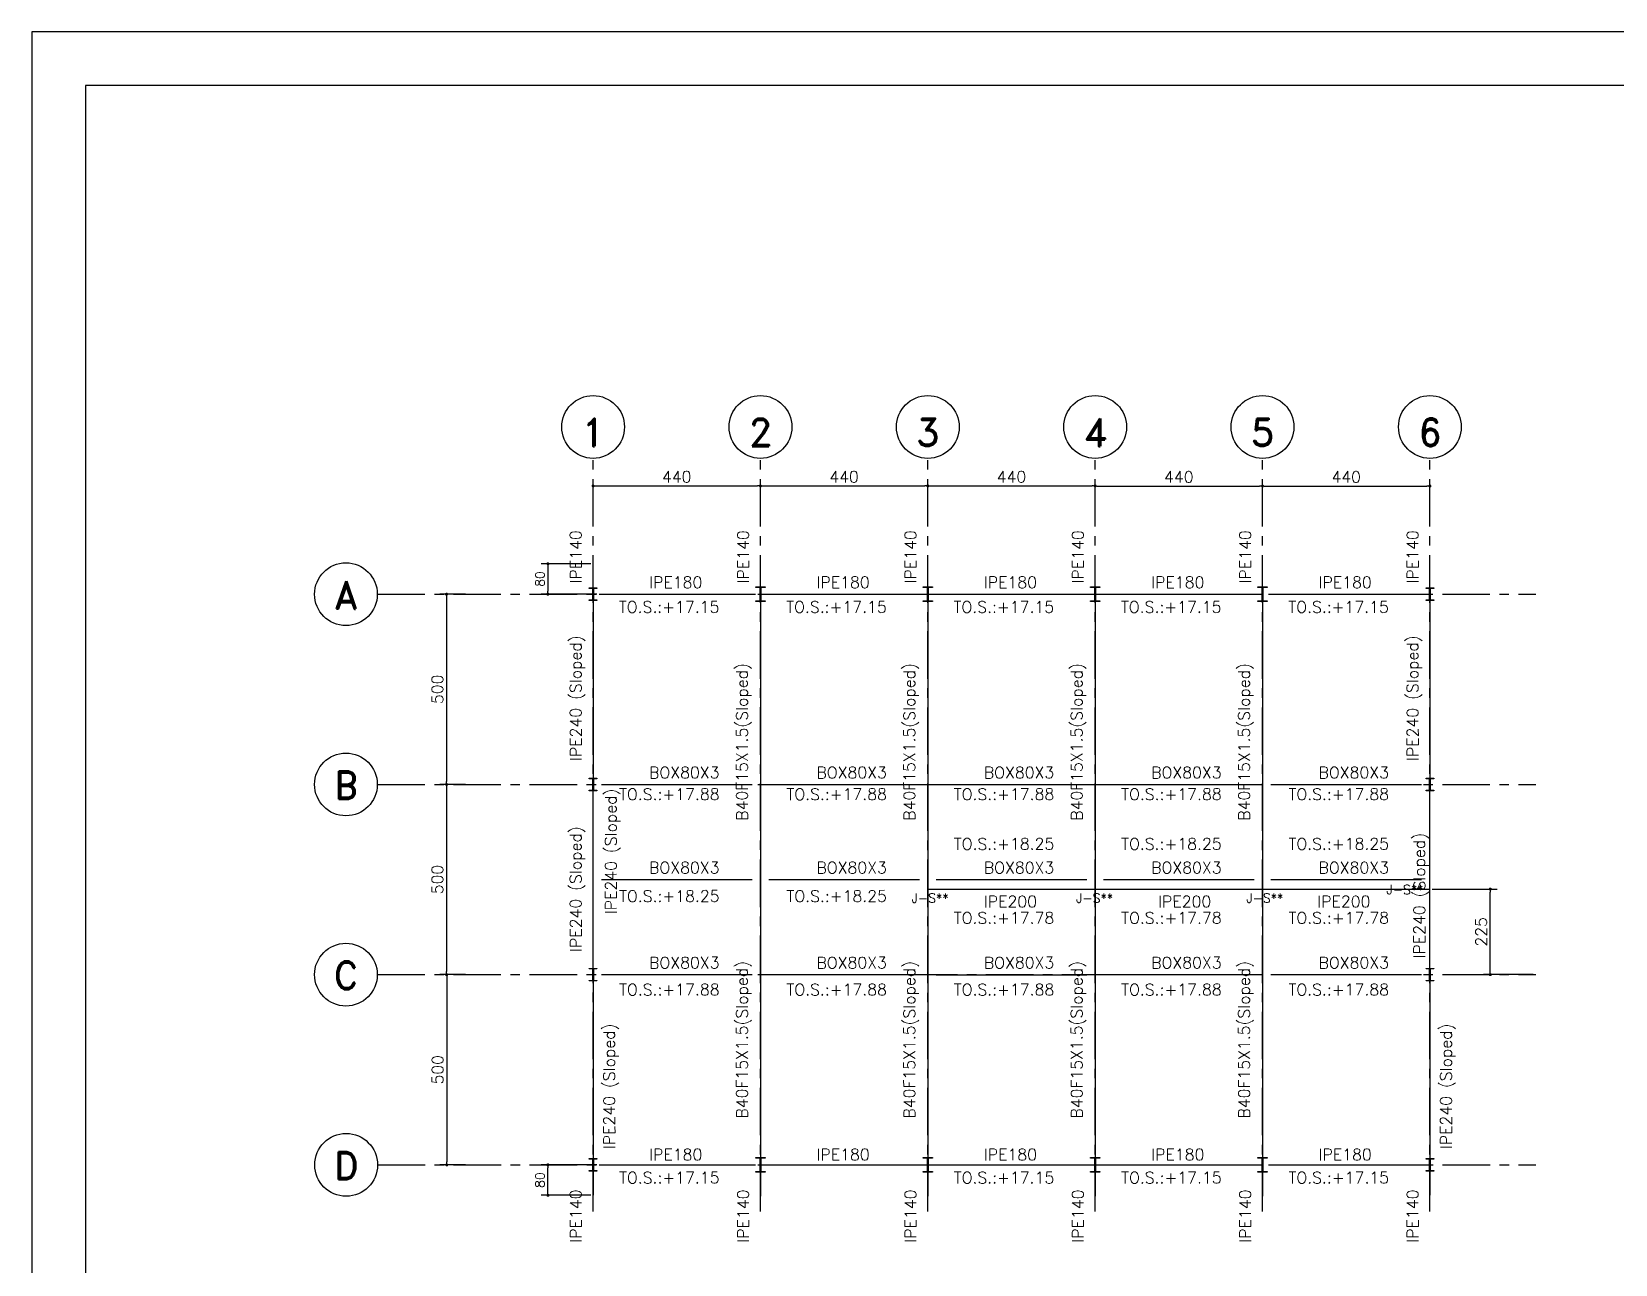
# Model space of a CAD drawing. Header units: inches. Extents: x 460503 to 460688, y 47570 to 48852.
# Drawn here: x 460506.05 to 460547.68, y 48248.61 to 48281.01 of the extents above; entities that cross this region are included whole.
import ezdxf
from ezdxf.enums import TextEntityAlignment as Align

# ---------------------------------------------------------------- set-up
doc = ezdxf.new("R2010")
doc.units = ezdxf.units.IN
doc.header["$MEASUREMENT"] = 0
for name, pattern in [('CENTER', [2, 1.25, -0.25, 0.25, -0.25]), ('DASHDOTX2', [2, 1, -0.5, 0, -0.5]), ('HIDDEN', [0.375, 0.25, -0.125])]:
    doc.linetypes.add(name, pattern=pattern)
for name, color, linetype in [('1', 1, 'Continuous'), ('3', 3, 'HIDDEN'), ('3G', 3, 'Continuous'), ('Ax', 1, 'DASHDOTX2'), ('AXE', 1, 'CENTER'), ('DIM', 8, 'Continuous'), ('lateral brace', 5, 'Continuous'), ('Layer4', 118, 'Continuous'), ('wall', 4, 'Continuous')]:
    doc.layers.add(name, color=color, linetype=linetype)
doc.layers.add('TEXT', color=250, linetype='Continuous', lineweight=30)
doc.styles.add('ROMAND', font='ROMAND.shx')
doc.styles.add('ROMANT', font='romant')
doc.dimstyles.new('1-100', dxfattribs={"dimtxt": 0.3, "dimasz": 0.08, "dimexe": 0.18, "dimexo": 0.0625, "dimgap": 0.09, "dimtad": 1, "dimdec": 0, "dimlfac": 100, "dimdsep": 46, "dimtxsty": 'ROMANT', "dimblk": 'DOT', "dimcen": 0.09, "dimclrd": 1, "dimclre": 1, "dimclrt": 3, "dimadec": 0, "dimazin": 0, "dimtfac": 1, "dimtdec": 0, "dimtix": 1, "dimtofl": 0, "dimtmove": 2, "dimatfit": 3, "dimldrblk": 'DOT', "dimfxl": 1, "dimtolj": 1, "dimarcsym": 0})
doc.dimstyles.new('Copy of 1-100', dxfattribs={"dimtxt": 0.24, "dimasz": 0.08, "dimexe": 0.18, "dimexo": 0.0625, "dimgap": 0.09, "dimtad": 1, "dimdec": 0, "dimlfac": 100, "dimdsep": 46, "dimtxsty": 'ROMANT', "dimblk": 'DOT', "dimcen": 0.09, "dimclrd": 1, "dimclre": 1, "dimclrt": 3, "dimadec": 0, "dimazin": 0, "dimtfac": 1, "dimtdec": 0, "dimtix": 1, "dimtofl": 0, "dimtmove": 2, "dimatfit": 3, "dimldrblk": 'DOT', "dimfxl": 1, "dimtolj": 1, "dimarcsym": 0})

# ---------------------------------------------------------------- blocks, each defined once
blk = doc.blocks.new('DOT')
at = {"layer": 'DIM', "color": 0, "linetype": 'ByBlock'}
blk.add_line((-0.5, 0), (-1, 0), dxfattribs=at)
at = {"layer": 'DIM', "color": 0, "linetype": 'ByBlock', "const_width": 0.5}
blk.add_lwpolyline([(-0.25, 0, 1), (0.25, 0, 1)], format="xyb", close=True, dxfattribs=at)
blk = doc.blocks.new('*D276')
at = {"layer": 'Defpoints', "color": 0, "transparency": 16777216}
for p in [(460517.51, 48266.223), (460516.952, 48261.223), (460517.51, 48261.223)]:
    blk.add_point(p, dxfattribs=at)
at = {"layer": 'wall', "color": 1, "lineweight": -2, "transparency": 16777216}
for p, q in [((460517.448, 48266.223), (460516.772, 48266.223)), ((460516.952, 48266.143), (460516.952, 48261.303)), ((460517.448, 48261.223), (460516.772, 48261.223))]:
    blk.add_line(p, q, dxfattribs=at)
at = {"layer": 'wall', "color": 1, "lineweight": -2, "transparency": 16777216, "xscale": 0.08, "yscale": 0.08, "zscale": 0.08}
for p, rotation in [((460516.952, 48266.223), 90), ((460516.952, 48261.223), 270)]:
    blk.add_blockref('DOT', p, dxfattribs=dict(at, rotation=rotation))
at = {"layer": 'wall', "color": 3, "transparency": 16777216, "insert": (460516.712, 48263.723), "char_height": 0.3, "attachment_point": 5, "rotation": 90, "style": 'ROMANT'}
blk.add_mtext('\\A1;500', dxfattribs=at)
blk = doc.blocks.new('_Dot')
at = {"layer": 'DIM', "color": 0, "lineweight": -2}
blk.add_line((-0.5, 0), (-1, 0), dxfattribs=at)
at = {"layer": 'DIM', "color": 0, "const_width": 0.5}
blk.add_lwpolyline([(-0.25, 0, 1), (0.25, 0, 1)], format="xyb", close=True, dxfattribs=at)
blk = doc.blocks.new('*D277')
at = {"layer": 'Defpoints', "color": 0, "transparency": 16777216}
for p in [(460517.51, 48261.223), (460516.952, 48256.223), (460517.51, 48256.223)]:
    blk.add_point(p, dxfattribs=at)
at = {"layer": 'wall', "color": 1, "lineweight": -2, "transparency": 16777216}
for p, q in [((460517.448, 48261.223), (460516.772, 48261.223)), ((460516.952, 48261.143), (460516.952, 48256.303)), ((460517.448, 48256.223), (460516.772, 48256.223))]:
    blk.add_line(p, q, dxfattribs=at)
at = {"layer": 'wall', "color": 1, "lineweight": -2, "transparency": 16777216, "xscale": 0.08, "yscale": 0.08, "zscale": 0.08}
for p, rotation in [((460516.952, 48261.223), 90), ((460516.952, 48256.223), 270)]:
    blk.add_blockref('DOT', p, dxfattribs=dict(at, rotation=rotation))
at = {"layer": 'wall', "color": 3, "transparency": 16777216, "insert": (460516.712, 48258.723), "char_height": 0.3, "attachment_point": 5, "rotation": 90, "style": 'ROMANT'}
blk.add_mtext('\\A1;500', dxfattribs=at)
blk = doc.blocks.new('*D278')
at = {"layer": 'Defpoints', "color": 0, "transparency": 16777216}
for p in [(460517.51, 48256.223), (460516.957, 48251.223), (460517.51, 48251.223)]:
    blk.add_point(p, dxfattribs=at)
at = {"layer": 'wall', "color": 1, "lineweight": -2, "transparency": 16777216}
for p, q in [((460517.448, 48256.223), (460516.777, 48256.223)), ((460516.957, 48256.143), (460516.957, 48251.303)), ((460517.448, 48251.223), (460516.777, 48251.223))]:
    blk.add_line(p, q, dxfattribs=at)
at = {"layer": 'wall', "color": 1, "lineweight": -2, "transparency": 16777216, "xscale": 0.08, "yscale": 0.08, "zscale": 0.08}
for p, rotation in [((460516.957, 48256.223), 90), ((460516.957, 48251.223), 270)]:
    blk.add_blockref('DOT', p, dxfattribs=dict(at, rotation=rotation))
at = {"layer": 'wall', "color": 3, "transparency": 16777216, "insert": (460516.717, 48253.723), "char_height": 0.3, "attachment_point": 5, "rotation": 90, "style": 'ROMANT'}
blk.add_mtext('\\A1;500', dxfattribs=at)
blk = doc.blocks.new('*D279')
at = {"layer": 'Defpoints', "color": 0, "transparency": 16777216}
for p in [(460525.205, 48269.069), (460520.805, 48268.492), (460525.205, 48268.492)]:
    blk.add_point(p, dxfattribs=at)
at = {"layer": 'wall', "color": 1, "lineweight": -2, "transparency": 16777216}
for p, q in [((460520.805, 48268.554), (460520.805, 48269.249)), ((460520.885, 48269.069), (460525.125, 48269.069)), ((460525.205, 48268.554), (460525.205, 48269.249))]:
    blk.add_line(p, q, dxfattribs=at)
at = {"layer": 'wall', "color": 1, "lineweight": -2, "transparency": 16777216, "xscale": 0.08, "yscale": 0.08, "zscale": 0.08, "rotation": 180}
blk.add_blockref('DOT', (460520.805, 48269.069), dxfattribs=at)
at = {"layer": 'wall', "color": 1, "lineweight": -2, "transparency": 16777216, "xscale": 0.08, "yscale": 0.08, "zscale": 0.08}
blk.add_blockref('DOT', (460525.205, 48269.069), dxfattribs=at)
at = {"layer": 'wall', "color": 3, "transparency": 16777216, "insert": (460523.005, 48269.309), "char_height": 0.3, "attachment_point": 5, "style": 'ROMANT'}
blk.add_mtext('\\A1;440', dxfattribs=at)
blk = doc.blocks.new('*D280')
at = {"layer": 'Defpoints', "color": 0, "transparency": 16777216}
for p in [(460529.605, 48269.069), (460525.205, 48268.492), (460529.605, 48268.492)]:
    blk.add_point(p, dxfattribs=at)
at = {"layer": 'wall', "color": 1, "lineweight": -2, "transparency": 16777216}
for p, q in [((460525.205, 48268.554), (460525.205, 48269.249)), ((460525.285, 48269.069), (460529.525, 48269.069)), ((460529.605, 48268.554), (460529.605, 48269.249))]:
    blk.add_line(p, q, dxfattribs=at)
at = {"layer": 'wall', "color": 1, "lineweight": -2, "transparency": 16777216, "xscale": 0.08, "yscale": 0.08, "zscale": 0.08, "rotation": 180}
blk.add_blockref('DOT', (460525.205, 48269.069), dxfattribs=at)
at = {"layer": 'wall', "color": 1, "lineweight": -2, "transparency": 16777216, "xscale": 0.08, "yscale": 0.08, "zscale": 0.08}
blk.add_blockref('DOT', (460529.605, 48269.069), dxfattribs=at)
at = {"layer": 'wall', "color": 3, "transparency": 16777216, "insert": (460527.405, 48269.309), "char_height": 0.3, "attachment_point": 5, "style": 'ROMANT'}
blk.add_mtext('\\A1;440', dxfattribs=at)
blk = doc.blocks.new('*D281')
at = {"layer": 'Defpoints', "color": 0, "transparency": 16777216}
for p in [(460534.005, 48269.069), (460529.605, 48268.492), (460534.005, 48268.492)]:
    blk.add_point(p, dxfattribs=at)
at = {"layer": 'wall', "color": 1, "lineweight": -2, "transparency": 16777216}
for p, q in [((460529.605, 48268.554), (460529.605, 48269.249)), ((460529.685, 48269.069), (460533.925, 48269.069)), ((460534.005, 48268.554), (460534.005, 48269.249))]:
    blk.add_line(p, q, dxfattribs=at)
at = {"layer": 'wall', "color": 1, "lineweight": -2, "transparency": 16777216, "xscale": 0.08, "yscale": 0.08, "zscale": 0.08, "rotation": 180}
blk.add_blockref('DOT', (460529.605, 48269.069), dxfattribs=at)
at = {"layer": 'wall', "color": 1, "lineweight": -2, "transparency": 16777216, "xscale": 0.08, "yscale": 0.08, "zscale": 0.08}
blk.add_blockref('DOT', (460534.005, 48269.069), dxfattribs=at)
at = {"layer": 'wall', "color": 3, "transparency": 16777216, "insert": (460531.805, 48269.309), "char_height": 0.3, "attachment_point": 5, "style": 'ROMANT'}
blk.add_mtext('\\A1;440', dxfattribs=at)
blk = doc.blocks.new('*D282')
at = {"layer": 'Defpoints', "color": 0, "transparency": 16777216}
for p in [(460538.405, 48269.067), (460534.005, 48268.492), (460538.405, 48268.492)]:
    blk.add_point(p, dxfattribs=at)
at = {"layer": 'wall', "color": 1, "lineweight": -2, "transparency": 16777216}
for p, q in [((460534.005, 48268.554), (460534.005, 48269.247)), ((460534.085, 48269.067), (460538.325, 48269.067)), ((460538.405, 48268.554), (460538.405, 48269.247))]:
    blk.add_line(p, q, dxfattribs=at)
at = {"layer": 'wall', "color": 1, "lineweight": -2, "transparency": 16777216, "xscale": 0.08, "yscale": 0.08, "zscale": 0.08, "rotation": 180}
blk.add_blockref('DOT', (460534.005, 48269.067), dxfattribs=at)
at = {"layer": 'wall', "color": 1, "lineweight": -2, "transparency": 16777216, "xscale": 0.08, "yscale": 0.08, "zscale": 0.08}
blk.add_blockref('DOT', (460538.405, 48269.067), dxfattribs=at)
at = {"layer": 'wall', "color": 3, "transparency": 16777216, "insert": (460536.205, 48269.307), "char_height": 0.3, "attachment_point": 5, "style": 'ROMANT'}
blk.add_mtext('\\A1;440', dxfattribs=at)
blk = doc.blocks.new('*D283')
at = {"layer": 'Defpoints', "color": 0, "transparency": 16777216}
for p in [(460542.805, 48269.067), (460538.405, 48268.492), (460542.805, 48268.492)]:
    blk.add_point(p, dxfattribs=at)
at = {"layer": 'wall', "color": 1, "lineweight": -2, "transparency": 16777216}
for p, q in [((460538.405, 48268.554), (460538.405, 48269.247)), ((460538.485, 48269.067), (460542.725, 48269.067)), ((460542.805, 48268.554), (460542.805, 48269.247))]:
    blk.add_line(p, q, dxfattribs=at)
at = {"layer": 'wall', "color": 1, "lineweight": -2, "transparency": 16777216, "xscale": 0.08, "yscale": 0.08, "zscale": 0.08, "rotation": 180}
blk.add_blockref('DOT', (460538.405, 48269.067), dxfattribs=at)
at = {"layer": 'wall', "color": 1, "lineweight": -2, "transparency": 16777216, "xscale": 0.08, "yscale": 0.08, "zscale": 0.08}
blk.add_blockref('DOT', (460542.805, 48269.067), dxfattribs=at)
at = {"layer": 'wall', "color": 3, "transparency": 16777216, "insert": (460540.605, 48269.307), "char_height": 0.3, "attachment_point": 5, "style": 'ROMANT'}
blk.add_mtext('\\A1;440', dxfattribs=at)
blk = doc.blocks.new('*D413')
at = {"color": 1, "lineweight": -2, "transparency": 16777216}
for p, q in [((460520.743, 48267.023), (460519.438, 48267.023)), ((460519.618, 48266.943), (460519.618, 48266.303)), ((460520.901, 48266.223), (460519.438, 48266.223))]:
    blk.add_line(p, q, dxfattribs=at)
at = {"layer": 'Defpoints', "color": 0, "transparency": 16777216}
for p in [(460520.805, 48267.023), (460519.618, 48266.223), (460520.963, 48266.223)]:
    blk.add_point(p, dxfattribs=at)
at = {"color": 1, "lineweight": -2, "transparency": 16777216, "xscale": 0.08, "yscale": 0.08, "zscale": 0.08}
for p, rotation in [((460519.618, 48267.023), 90), ((460519.618, 48266.223), 270)]:
    blk.add_blockref('DOT', p, dxfattribs=dict(at, rotation=rotation))
at = {"color": 3, "transparency": 16777216, "insert": (460519.408, 48266.623), "char_height": 0.24, "attachment_point": 5, "rotation": 90, "style": 'ROMANT'}
blk.add_mtext('\\A1;80', dxfattribs=at)
blk = doc.blocks.new('*D414')
at = {"color": 1, "lineweight": -2, "transparency": 16777216}
for p, q in [((460520.901, 48251.223), (460519.438, 48251.223)), ((460519.618, 48250.503), (460519.618, 48251.143)), ((460520.743, 48250.423), (460519.438, 48250.423))]:
    blk.add_line(p, q, dxfattribs=at)
at = {"layer": 'Defpoints', "color": 0, "transparency": 16777216}
for p in [(460519.618, 48251.223), (460520.963, 48251.223), (460520.805, 48250.423)]:
    blk.add_point(p, dxfattribs=at)
at = {"color": 1, "lineweight": -2, "transparency": 16777216, "xscale": 0.08, "yscale": 0.08, "zscale": 0.08}
for p, rotation in [((460519.618, 48251.223), 90), ((460519.618, 48250.423), 270)]:
    blk.add_blockref('DOT', p, dxfattribs=dict(at, rotation=rotation))
at = {"color": 3, "transparency": 16777216, "insert": (460519.408, 48250.823), "char_height": 0.24, "attachment_point": 5, "rotation": 90, "style": 'ROMANT'}
blk.add_mtext('\\A1;80', dxfattribs=at)
blk = doc.blocks.new('*D815')
at = {"layer": 'Defpoints', "color": 0, "transparency": 16777216}
for p in [(460542.805, 48258.472), (460544.393, 48258.472), (460545.586, 48256.223)]:
    blk.add_point(p, dxfattribs=at)
at = {"layer": 'wall', "color": 1, "lineweight": -2, "transparency": 16777216}
for p, q in [((460542.868, 48258.472), (460544.573, 48258.472)), ((460544.393, 48256.303), (460544.393, 48258.392)), ((460545.524, 48256.223), (460544.213, 48256.223))]:
    blk.add_line(p, q, dxfattribs=at)
at = {"layer": 'wall', "color": 1, "lineweight": -2, "transparency": 16777216, "xscale": 0.08, "yscale": 0.08, "zscale": 0.08}
for p, rotation in [((460544.393, 48258.472), 90), ((460544.393, 48256.223), 270)]:
    blk.add_blockref('DOT', p, dxfattribs=dict(at, rotation=rotation))
at = {"layer": 'wall', "color": 3, "transparency": 16777216, "insert": (460544.153, 48257.348), "char_height": 0.3, "attachment_point": 5, "rotation": 90, "style": 'ROMANT'}
blk.add_mtext('\\A1;225', dxfattribs=at)

msp = doc.modelspace()

# ---------------------------------------------------------------- hatches: boundary and pattern name
for points in [[(460520.79774837, 48266.37272371), (460520.78627214, 48266.37272371, 0.4144144444), (460520.79774837, 48266.36123961)], [(460520.81274837, 48266.37272371), (460520.8242246, 48266.37272371, -0.4144144444), (460520.81274837, 48266.36123961)], [(460525.19774837, 48266.39772371), (460525.18627215, 48266.39772371, 0.4144144444), (460525.19774837, 48266.38623961)], [(460525.21274837, 48266.39772371), (460525.2242246, 48266.39772371, -0.4144144444), (460525.21274837, 48266.38623961)], [(460529.59774836, 48266.39772371), (460529.58627213, 48266.39772371, 0.4144144444), (460529.59774836, 48266.38623961)], [(460529.61274836, 48266.39772371), (460529.62422459, 48266.39772371, -0.4144144444), (460529.61274836, 48266.38623961)], [(460533.99774837, 48266.39772371), (460533.98627215, 48266.39772371, 0.4144144444), (460533.99774837, 48266.38623961)], [(460534.01274837, 48266.39772371), (460534.0242246, 48266.39772371, -0.4144144444), (460534.01274837, 48266.38623961)], [(460538.39774837, 48266.39772371), (460538.38627214, 48266.39772371, 0.4144144444), (460538.39774837, 48266.38623961)], [(460538.41274837, 48266.39772371), (460538.4242246, 48266.39772371, -0.4144144444), (460538.41274837, 48266.38623961)], [(460542.79774837, 48266.37272371), (460542.78627215, 48266.37272371, 0.4144144444), (460542.79774837, 48266.36123961)], [(460542.81274837, 48266.37272371), (460542.8242246, 48266.37272371, -0.4144144444), (460542.81274837, 48266.36123961)], [(460520.79774837, 48266.07268421), (460520.78627214, 48266.07268421, -0.4144144444), (460520.79774837, 48266.08416831)], [(460520.81274837, 48266.07268421), (460520.8242246, 48266.07268421, 0.4144144444), (460520.81274837, 48266.08416831)], [(460525.19774837, 48266.04768421), (460525.18627215, 48266.04768421, -0.4144144444), (460525.19774837, 48266.05916831)], [(460525.21274837, 48266.04768421), (460525.2242246, 48266.04768421, 0.4144144444), (460525.21274837, 48266.05916831)], [(460529.59774836, 48266.04768421), (460529.58627213, 48266.04768421, -0.4144144444), (460529.59774836, 48266.05916831)], [(460529.61274836, 48266.04768421), (460529.62422459, 48266.04768421, 0.4144144444), (460529.61274836, 48266.05916831)], [(460533.99774837, 48266.04768421), (460533.98627215, 48266.04768421, -0.4144144444), (460533.99774837, 48266.05916831)], [(460534.01274837, 48266.04768421), (460534.0242246, 48266.04768421, 0.4144144444), (460534.01274837, 48266.05916831)], [(460538.39774837, 48266.04768421), (460538.38627214, 48266.04768421, -0.4144144444), (460538.39774837, 48266.05916831)], [(460538.41274837, 48266.04768421), (460538.4242246, 48266.04768421, 0.4144144444), (460538.41274837, 48266.05916831)], [(460542.79774837, 48266.07268421), (460542.78627215, 48266.07268421, -0.4144144444), (460542.79774837, 48266.08416831)], [(460542.81274837, 48266.07268421), (460542.8242246, 48266.07268421, 0.4144144444), (460542.81274837, 48266.08416831)], [(460520.79774837, 48261.37272371), (460520.78627214, 48261.37272371, 0.4144144444), (460520.79774837, 48261.36123961)], [(460520.81274837, 48261.37272371), (460520.8242246, 48261.37272371, -0.4144144444), (460520.81274837, 48261.36123961)], [(460542.79774837, 48261.37272371), (460542.78627215, 48261.37272371, 0.4144144444), (460542.79774837, 48261.36123961)], [(460542.81274837, 48261.37272371), (460542.8242246, 48261.37272371, -0.4144144444), (460542.81274837, 48261.36123961)], [(460520.79774837, 48261.07268421), (460520.78627214, 48261.07268421, -0.4144144444), (460520.79774837, 48261.08416831)], [(460520.81274837, 48261.07268421), (460520.8242246, 48261.07268421, 0.4144144444), (460520.81274837, 48261.08416831)], [(460542.79774837, 48261.07268421), (460542.78627215, 48261.07268421, -0.4144144444), (460542.79774837, 48261.08416831)], [(460542.81274837, 48261.07268421), (460542.8242246, 48261.07268421, 0.4144144444), (460542.81274837, 48261.08416831)], [(460520.79774837, 48256.37272371), (460520.78627214, 48256.37272371, 0.4144144444), (460520.79774837, 48256.36123961)], [(460520.81274837, 48256.37272371), (460520.8242246, 48256.37272371, -0.4144144444), (460520.81274837, 48256.36123961)], [(460542.79774837, 48256.37272371), (460542.78627215, 48256.37272371, 0.4144144444), (460542.79774837, 48256.36123961)], [(460542.81274837, 48256.37272371), (460542.8242246, 48256.37272371, -0.4144144444), (460542.81274837, 48256.36123961)], [(460520.79774837, 48256.07268421), (460520.78627214, 48256.07268421, -0.4144144444), (460520.79774837, 48256.08416831)], [(460520.81274837, 48256.07268421), (460520.8242246, 48256.07268421, 0.4144144444), (460520.81274837, 48256.08416831)], [(460542.79774837, 48256.07268421), (460542.78627215, 48256.07268421, -0.4144144444), (460542.79774837, 48256.08416831)], [(460542.81274837, 48256.07268421), (460542.8242246, 48256.07268421, 0.4144144444), (460542.81274837, 48256.08416831)], [(460520.79774837, 48251.37272371), (460520.78627214, 48251.37272371, 0.4144144444), (460520.79774837, 48251.36123961)], [(460520.81274837, 48251.37272371), (460520.8242246, 48251.37272371, -0.4144144444), (460520.81274837, 48251.36123961)], [(460525.19774837, 48251.39772371), (460525.18627215, 48251.39772371, 0.4144144444), (460525.19774837, 48251.38623961)], [(460525.21274837, 48251.39772371), (460525.2242246, 48251.39772371, -0.4144144444), (460525.21274837, 48251.38623961)], [(460529.59774836, 48251.39772371), (460529.58627213, 48251.39772371, 0.4144144444), (460529.59774836, 48251.38623961)], [(460529.61274836, 48251.39772371), (460529.62422459, 48251.39772371, -0.4144144444), (460529.61274836, 48251.38623961)], [(460533.99774837, 48251.39772371), (460533.98627215, 48251.39772371, 0.4144144444), (460533.99774837, 48251.38623961)], [(460534.01274837, 48251.39772371), (460534.0242246, 48251.39772371, -0.4144144444), (460534.01274837, 48251.38623961)], [(460538.39774837, 48251.39772371), (460538.38627214, 48251.39772371, 0.4144144444), (460538.39774837, 48251.38623961)], [(460538.41274837, 48251.39772371), (460538.4242246, 48251.39772371, -0.4144144444), (460538.41274837, 48251.38623961)], [(460542.79774837, 48251.37272371), (460542.78627215, 48251.37272371, 0.4144144444), (460542.79774837, 48251.36123961)], [(460542.81274837, 48251.37272371), (460542.8242246, 48251.37272371, -0.4144144444), (460542.81274837, 48251.36123961)], [(460520.79774837, 48251.07268421), (460520.78627214, 48251.07268421, -0.4144144444), (460520.79774837, 48251.08416831)], [(460520.81274837, 48251.07268421), (460520.8242246, 48251.07268421, 0.4144144444), (460520.81274837, 48251.08416831)], [(460525.19774837, 48251.04768421), (460525.18627215, 48251.04768421, -0.4144144444), (460525.19774837, 48251.05916831)], [(460525.21274837, 48251.04768421), (460525.2242246, 48251.04768421, 0.4144144444), (460525.21274837, 48251.05916831)], [(460529.59774836, 48251.04768421), (460529.58627213, 48251.04768421, -0.4144144444), (460529.59774836, 48251.05916831)], [(460529.61274836, 48251.04768421), (460529.62422459, 48251.04768421, 0.4144144444), (460529.61274836, 48251.05916831)], [(460533.99774837, 48251.04768421), (460533.98627215, 48251.04768421, -0.4144144444), (460533.99774837, 48251.05916831)], [(460534.01274837, 48251.04768421), (460534.0242246, 48251.04768421, 0.4144144444), (460534.01274837, 48251.05916831)], [(460538.39774837, 48251.04768421), (460538.38627214, 48251.04768421, -0.4144144444), (460538.39774837, 48251.05916831)], [(460538.41274837, 48251.04768421), (460538.4242246, 48251.04768421, 0.4144144444), (460538.41274837, 48251.05916831)], [(460542.79774837, 48251.07268421), (460542.78627215, 48251.07268421, -0.4144144444), (460542.79774837, 48251.08416831)], [(460542.81274837, 48251.07268421), (460542.8242246, 48251.07268421, 0.4144144444), (460542.81274837, 48251.08416831)]]:
    msp.add_hatch(color=1).paths.add_polyline_path(points)

# ---------------------------------------------------------------- linework, layer by layer
at = {"color": 3}
for p, q in [((460520.80524837, 48266.38772371), (460520.80524837, 48267.02272371)), ((460525.20524837, 48266.41272371), (460525.20524837, 48267.04772371)), ((460529.60524836, 48266.41272371), (460529.60524836, 48267.04772371)), ((460534.00524837, 48266.41272371), (460534.00524837, 48267.04772371)), ((460538.40524837, 48266.41272371), (460538.40524837, 48267.04772371)), ((460542.80524837, 48266.38772371), (460542.80524837, 48267.02272371)), ((460520.96322411, 48266.22272371), (460525.07710422, 48266.22272371)), ((460525.31362565, 48266.22272371), (460529.42750575, 48266.22272371)), ((460529.7632241, 48266.22272371), (460533.87710421, 48266.22272371)), ((460534.16322411, 48266.22272371), (460538.27710422, 48266.22272371)), ((460538.56322411, 48266.22272371), (460542.67710422, 48266.22272371)), ((460521.02524837, 48261.22272371), (460524.98524837, 48261.22272371)), ((460525.42524837, 48261.22272371), (460529.38524838, 48261.22272371)), ((460529.82524836, 48261.22242167), (460533.78524836, 48261.22242167)), ((460534.22524837, 48261.22272371), (460538.18524838, 48261.22272371)), ((460538.62524837, 48261.22272371), (460542.58524837, 48261.22272371)), ((460521.02524837, 48258.72272371), (460524.98524837, 48258.72272371)), ((460525.42524837, 48258.72272371), (460529.38524838, 48258.72272371)), ((460529.60524836, 48258.47242167), (460542.80524837, 48258.47242167)), ((460529.82524836, 48258.72242167), (460533.78524836, 48258.72242167)), ((460534.22524837, 48258.72272371), (460538.18524838, 48258.72272371)), ((460538.62524837, 48258.72272371), (460542.58524837, 48258.72272371)), ((460521.02524837, 48256.22272371), (460524.98524837, 48256.22272371)), ((460525.42524837, 48256.22272371), (460529.38524838, 48256.22272371)), ((460529.82524836, 48256.22242167), (460533.78524836, 48256.22242167)), ((460534.22524837, 48256.22272371), (460538.18524838, 48256.22272371)), ((460538.62524837, 48256.22272371), (460542.58524837, 48256.22272371)), ((460520.80524837, 48251.05772372), (460520.80524837, 48250.42272371)), ((460520.96322411, 48251.22272371), (460525.07710422, 48251.22272371)), ((460525.20524837, 48251.03272372), (460525.20524837, 48250.39772371)), ((460525.31362565, 48251.22272371), (460529.42750575, 48251.22272371)), ((460529.60524836, 48251.03272371), (460529.60524836, 48250.39772371)), ((460529.7632241, 48251.22272371), (460533.87710421, 48251.22272371)), ((460534.00524837, 48251.03272371), (460534.00524837, 48250.39772371)), ((460534.16322411, 48251.22272371), (460538.27710422, 48251.22272371)), ((460538.40524837, 48251.03272371), (460538.40524837, 48250.39772371)), ((460538.56322411, 48251.22272371), (460542.67710422, 48251.22272371)), ((460542.80524837, 48251.05772371), (460542.80524837, 48250.42272371))]:
    msp.add_line(p, q, dxfattribs=at)
at = {"color": 6}
for p, q in [((460520.80524837, 48266.05772371), (460520.80524837, 48261.38772371)), ((460525.20524837, 48266.05772371), (460525.20524837, 48258.72272371)), ((460529.60524836, 48266.05742166), (460529.60524836, 48258.72242167)), ((460534.00524837, 48266.05772371), (460534.00524837, 48258.72272371)), ((460538.40524837, 48266.05772371), (460538.40524837, 48258.72272371)), ((460542.80524837, 48266.05772371), (460542.80524837, 48261.38772371)), ((460520.80524837, 48258.72272371), (460520.80524837, 48261.05772371)), ((460542.80524837, 48258.72272371), (460542.80524837, 48261.05772371)), ((460520.80524837, 48256.38772371), (460520.80524837, 48258.72272371)), ((460525.20524837, 48258.72272371), (460525.20524837, 48251.38772371)), ((460529.60524836, 48258.72242167), (460529.60524836, 48251.38742167)), ((460534.00524837, 48258.72272371), (460534.00524837, 48251.38772371)), ((460538.40524837, 48258.72272371), (460538.40524837, 48251.38772371)), ((460542.80524837, 48256.38772371), (460542.80524837, 48258.72272371)), ((460520.80524837, 48256.05772371), (460520.80524837, 48251.38772371)), ((460542.80524837, 48256.05772371), (460542.80524837, 48251.38772371))]:
    msp.add_line(p, q, dxfattribs=at)
at = {"layer": '1'}
msp.add_lwpolyline([(460507.46120186, 48222.96057645), (460588.72955203, 48222.96057645), (460588.72955203, 48279.59357309), (460507.46120186, 48279.59357309)], close=True, dxfattribs=at)
at = {"layer": '3G'}
for points in [[(460520.70524837, 48266.05772371), (460520.70524837, 48266.07272371), (460520.79774837, 48266.07272371), (460520.79774837, 48266.37272371), (460520.70524837, 48266.37272371), (460520.70524837, 48266.38772371), (460520.90524837, 48266.38772371), (460520.90524837, 48266.37272371), (460520.81274837, 48266.37272371), (460520.81274837, 48266.07272371), (460520.90524837, 48266.07272371), (460520.90524837, 48266.05772371)], [(460525.08024837, 48266.03272371), (460525.08024837, 48266.04772371), (460525.19774837, 48266.04772371), (460525.19774837, 48266.39772371), (460525.08024837, 48266.39772371), (460525.08024837, 48266.41272371), (460525.33024837, 48266.41272371), (460525.33024837, 48266.39772371), (460525.21274837, 48266.39772371), (460525.21274837, 48266.04772371), (460525.33024837, 48266.04772371), (460525.33024837, 48266.03272371)], [(460529.48024836, 48266.03272371), (460529.48024836, 48266.04772371), (460529.59774836, 48266.04772371), (460529.59774836, 48266.39772371), (460529.48024836, 48266.39772371), (460529.48024836, 48266.41272371), (460529.73024836, 48266.41272371), (460529.73024836, 48266.39772371), (460529.61274836, 48266.39772371), (460529.61274836, 48266.04772371), (460529.73024836, 48266.04772371), (460529.73024836, 48266.03272371)], [(460533.88024837, 48266.03272371), (460533.88024837, 48266.04772371), (460533.99774837, 48266.04772371), (460533.99774837, 48266.39772371), (460533.88024837, 48266.39772371), (460533.88024837, 48266.41272371), (460534.13024837, 48266.41272371), (460534.13024837, 48266.39772371), (460534.01274837, 48266.39772371), (460534.01274837, 48266.04772371), (460534.13024837, 48266.04772371), (460534.13024837, 48266.03272371)], [(460538.28024837, 48266.03272371), (460538.28024837, 48266.04772371), (460538.39774837, 48266.04772371), (460538.39774837, 48266.39772371), (460538.28024837, 48266.39772371), (460538.28024837, 48266.41272371), (460538.53024837, 48266.41272371), (460538.53024837, 48266.39772371), (460538.41274837, 48266.39772371), (460538.41274837, 48266.04772371), (460538.53024837, 48266.04772371), (460538.53024837, 48266.03272371)], [(460542.70524837, 48266.05772371), (460542.70524837, 48266.07272371), (460542.79774837, 48266.07272371), (460542.79774837, 48266.37272371), (460542.70524837, 48266.37272371), (460542.70524837, 48266.38772371), (460542.90524837, 48266.38772371), (460542.90524837, 48266.37272371), (460542.81274837, 48266.37272371), (460542.81274837, 48266.07272371), (460542.90524837, 48266.07272371), (460542.90524837, 48266.05772371)], [(460520.70524837, 48261.05772371), (460520.70524837, 48261.07272371), (460520.79774837, 48261.07272371), (460520.79774837, 48261.37272371), (460520.70524837, 48261.37272371), (460520.70524837, 48261.38772371), (460520.90524837, 48261.38772371), (460520.90524837, 48261.37272371), (460520.81274837, 48261.37272371), (460520.81274837, 48261.07272371), (460520.90524837, 48261.07272371), (460520.90524837, 48261.05772371)], [(460542.70524837, 48261.05772371), (460542.70524837, 48261.07272371), (460542.79774837, 48261.07272371), (460542.79774837, 48261.37272371), (460542.70524837, 48261.37272371), (460542.70524837, 48261.38772371), (460542.90524837, 48261.38772371), (460542.90524837, 48261.37272371), (460542.81274837, 48261.37272371), (460542.81274837, 48261.07272371), (460542.90524837, 48261.07272371), (460542.90524837, 48261.05772371)], [(460520.70524837, 48256.05772371), (460520.70524837, 48256.07272371), (460520.79774837, 48256.07272371), (460520.79774837, 48256.37272371), (460520.70524837, 48256.37272371), (460520.70524837, 48256.38772371), (460520.90524837, 48256.38772371), (460520.90524837, 48256.37272371), (460520.81274837, 48256.37272371), (460520.81274837, 48256.07272371), (460520.90524837, 48256.07272371), (460520.90524837, 48256.05772371)], [(460542.70524837, 48256.05772371), (460542.70524837, 48256.07272371), (460542.79774837, 48256.07272371), (460542.79774837, 48256.37272371), (460542.70524837, 48256.37272371), (460542.70524837, 48256.38772371), (460542.90524837, 48256.38772371), (460542.90524837, 48256.37272371), (460542.81274837, 48256.37272371), (460542.81274837, 48256.07272371), (460542.90524837, 48256.07272371), (460542.90524837, 48256.05772371)], [(460520.70524837, 48251.05772371), (460520.70524837, 48251.07272371), (460520.79774837, 48251.07272371), (460520.79774837, 48251.37272371), (460520.70524837, 48251.37272371), (460520.70524837, 48251.38772371), (460520.90524837, 48251.38772371), (460520.90524837, 48251.37272371), (460520.81274837, 48251.37272371), (460520.81274837, 48251.07272371), (460520.90524837, 48251.07272371), (460520.90524837, 48251.05772371)], [(460525.08024837, 48251.03272371), (460525.08024837, 48251.04772371), (460525.19774837, 48251.04772371), (460525.19774837, 48251.39772371), (460525.08024837, 48251.39772371), (460525.08024837, 48251.41272371), (460525.33024837, 48251.41272371), (460525.33024837, 48251.39772371), (460525.21274837, 48251.39772371), (460525.21274837, 48251.04772371), (460525.33024837, 48251.04772371), (460525.33024837, 48251.03272371)], [(460529.48024836, 48251.03272371), (460529.48024836, 48251.04772371), (460529.59774836, 48251.04772371), (460529.59774836, 48251.39772371), (460529.48024836, 48251.39772371), (460529.48024836, 48251.41272371), (460529.73024836, 48251.41272371), (460529.73024836, 48251.39772371), (460529.61274836, 48251.39772371), (460529.61274836, 48251.04772371), (460529.73024836, 48251.04772371), (460529.73024836, 48251.03272371)], [(460533.88024837, 48251.03272371), (460533.88024837, 48251.04772371), (460533.99774837, 48251.04772371), (460533.99774837, 48251.39772371), (460533.88024837, 48251.39772371), (460533.88024837, 48251.41272371), (460534.13024837, 48251.41272371), (460534.13024837, 48251.39772371), (460534.01274837, 48251.39772371), (460534.01274837, 48251.04772371), (460534.13024837, 48251.04772371), (460534.13024837, 48251.03272371)], [(460538.28024837, 48251.03272371), (460538.28024837, 48251.04772371), (460538.39774837, 48251.04772371), (460538.39774837, 48251.39772371), (460538.28024837, 48251.39772371), (460538.28024837, 48251.41272371), (460538.53024837, 48251.41272371), (460538.53024837, 48251.39772371), (460538.41274837, 48251.39772371), (460538.41274837, 48251.04772371), (460538.53024837, 48251.04772371), (460538.53024837, 48251.03272371)], [(460542.70524837, 48251.05772371), (460542.70524837, 48251.07272371), (460542.79774837, 48251.07272371), (460542.79774837, 48251.37272371), (460542.70524837, 48251.37272371), (460542.70524837, 48251.38772371), (460542.90524837, 48251.38772371), (460542.90524837, 48251.37272371), (460542.81274837, 48251.37272371), (460542.81274837, 48251.07272371), (460542.90524837, 48251.07272371), (460542.90524837, 48251.05772371)]]:
    msp.add_lwpolyline(points, close=True, dxfattribs=at)
for centre, start, end in [((460520.79774837, 48266.37271584), 180.157926883, 270.157926883), ((460520.81274837, 48266.37271584), 269.842073117, 359.842073117), ((460520.81274837, 48266.37271584), 269.842073117, 359.842073117), ((460525.19774837, 48266.39771584), 180.157926883, 270.157926883), ((460525.21274837, 48266.39771584), 269.842073117, 359.842073117), ((460525.21274837, 48266.39771584), 269.842073117, 359.842073117), ((460529.59774836, 48266.39771584), 180.157926883, 270.157926883), ((460529.61274836, 48266.39771584), 269.842073117, 359.842073117), ((460529.61274836, 48266.39771584), 269.842073117, 359.842073117), ((460533.99774837, 48266.39771584), 180.157926883, 270.157926883), ((460534.01274837, 48266.39771584), 269.842073117, 359.842073117), ((460534.01274837, 48266.39771584), 269.842073117, 359.842073117), ((460538.39774837, 48266.39771584), 180.157926883, 270.157926883), ((460538.41274837, 48266.39771584), 269.842073117, 359.842073117), ((460538.41274837, 48266.39771584), 269.842073117, 359.842073117), ((460542.79774837, 48266.37271584), 180.157926883, 270.157926883), ((460542.81274837, 48266.37271584), 269.842073117, 359.842073117), ((460542.81274837, 48266.37271584), 269.842073117, 359.842073117), ((460520.79774837, 48266.07269208), 89.842073117, 179.842073117), ((460520.79774837, 48266.07269208), 89.842073117, 179.842073117), ((460520.81274837, 48266.07269208), 0.157926883, 90.157926883), ((460520.81274837, 48266.07269208), 0.157926883, 90.157926883), ((460520.81274837, 48266.07269208), 0.157926883, 90.157926883), ((460525.19774837, 48266.04769208), 89.842073117, 179.842073117), ((460525.19774837, 48266.04769208), 89.842073117, 179.842073117), ((460525.21274837, 48266.04769208), 0.157926883, 90.157926883), ((460525.21274837, 48266.04769208), 0.157926883, 90.157926883), ((460525.21274837, 48266.04769208), 0.157926883, 90.157926883), ((460529.59774836, 48266.04769208), 89.842073117, 179.842073117), ((460529.59774836, 48266.04769208), 89.842073117, 179.842073117), ((460529.61274836, 48266.04769208), 0.157926883, 90.157926883), ((460529.61274836, 48266.04769208), 0.157926883, 90.157926883), ((460529.61274836, 48266.04769208), 0.157926883, 90.157926883), ((460533.99774837, 48266.04769208), 89.842073117, 179.842073117), ((460533.99774837, 48266.04769208), 89.842073117, 179.842073117), ((460534.01274837, 48266.04769208), 0.157926883, 90.157926883), ((460534.01274837, 48266.04769208), 0.157926883, 90.157926883), ((460534.01274837, 48266.04769208), 0.157926883, 90.157926883), ((460538.39774837, 48266.04769208), 89.842073117, 179.842073117), ((460538.39774837, 48266.04769208), 89.842073117, 179.842073117), ((460538.41274837, 48266.04769208), 0.157926883, 90.157926883), ((460538.41274837, 48266.04769208), 0.157926883, 90.157926883), ((460538.41274837, 48266.04769208), 0.157926883, 90.157926883), ((460542.79774837, 48266.07269208), 89.842073117, 179.842073117), ((460542.79774837, 48266.07269208), 89.842073117, 179.842073117), ((460542.81274837, 48266.07269208), 0.157926883, 90.157926883), ((460542.81274837, 48266.07269208), 0.157926883, 90.157926883), ((460542.81274837, 48266.07269208), 0.157926883, 90.157926883), ((460520.79774837, 48261.37271584), 180.157926883, 270.157926883), ((460520.81274837, 48261.37271584), 269.842073117, 359.842073117), ((460520.81274837, 48261.37271584), 269.842073117, 359.842073117), ((460542.79774837, 48261.37271584), 180.157926883, 270.157926883), ((460542.81274837, 48261.37271584), 269.842073117, 359.842073117), ((460542.81274837, 48261.37271584), 269.842073117, 359.842073117), ((460520.79774837, 48261.07269208), 89.842073117, 179.842073117), ((460520.79774837, 48261.07269208), 89.842073117, 179.842073117), ((460520.81274837, 48261.07269208), 0.157926883, 90.157926883), ((460520.81274837, 48261.07269208), 0.157926883, 90.157926883), ((460520.81274837, 48261.07269208), 0.157926883, 90.157926883), ((460542.79774837, 48261.07269208), 89.842073117, 179.842073117), ((460542.79774837, 48261.07269208), 89.842073117, 179.842073117), ((460542.81274837, 48261.07269208), 0.157926883, 90.157926883), ((460542.81274837, 48261.07269208), 0.157926883, 90.157926883), ((460542.81274837, 48261.07269208), 0.157926883, 90.157926883), ((460520.79774837, 48256.37271584), 180.157926883, 270.157926883), ((460520.81274837, 48256.37271584), 269.842073117, 359.842073117), ((460520.81274837, 48256.37271584), 269.842073117, 359.842073117), ((460542.79774837, 48256.37271584), 180.157926883, 270.157926883), ((460542.81274837, 48256.37271584), 269.842073117, 359.842073117), ((460542.81274837, 48256.37271584), 269.842073117, 359.842073117), ((460520.79774837, 48256.07269208), 89.842073117, 179.842073117), ((460520.79774837, 48256.07269208), 89.842073117, 179.842073117), ((460520.81274837, 48256.07269208), 0.157926883, 90.157926883), ((460520.81274837, 48256.07269208), 0.157926883, 90.157926883), ((460520.81274837, 48256.07269208), 0.157926883, 90.157926883), ((460542.79774837, 48256.07269208), 89.842073117, 179.842073117), ((460542.79774837, 48256.07269208), 89.842073117, 179.842073117), ((460542.81274837, 48256.07269208), 0.157926883, 90.157926883), ((460542.81274837, 48256.07269208), 0.157926883, 90.157926883), ((460542.81274837, 48256.07269208), 0.157926883, 90.157926883), ((460520.79774837, 48251.37271584), 180.157926883, 270.157926883), ((460520.81274837, 48251.37271584), 269.842073117, 359.842073117), ((460520.81274837, 48251.37271584), 269.842073117, 359.842073117), ((460525.19774837, 48251.39771584), 180.157926883, 270.157926883), ((460525.21274837, 48251.39771584), 269.842073117, 359.842073117), ((460525.21274837, 48251.39771584), 269.842073117, 359.842073117), ((460529.59774836, 48251.39771584), 180.157926883, 270.157926883), ((460529.61274836, 48251.39771584), 269.842073117, 359.842073117), ((460529.61274836, 48251.39771584), 269.842073117, 359.842073117), ((460533.99774837, 48251.39771584), 180.157926883, 270.157926883), ((460534.01274837, 48251.39771584), 269.842073117, 359.842073117), ((460534.01274837, 48251.39771584), 269.842073117, 359.842073117), ((460538.39774837, 48251.39771584), 180.157926883, 270.157926883), ((460538.41274837, 48251.39771584), 269.842073117, 359.842073117), ((460538.41274837, 48251.39771584), 269.842073117, 359.842073117), ((460542.79774837, 48251.37271584), 180.157926883, 270.157926883), ((460542.81274837, 48251.37271584), 269.842073117, 359.842073117), ((460542.81274837, 48251.37271584), 269.842073117, 359.842073117), ((460520.79774837, 48251.07269208), 89.842073117, 179.842073117), ((460520.79774837, 48251.07269208), 89.842073117, 179.842073117), ((460520.81274837, 48251.07269208), 0.157926883, 90.157926883), ((460520.81274837, 48251.07269208), 0.157926883, 90.157926883), ((460520.81274837, 48251.07269208), 0.157926883, 90.157926883), ((460525.19774837, 48251.04769208), 89.842073117, 179.842073117), ((460525.19774837, 48251.04769208), 89.842073117, 179.842073117), ((460525.21274837, 48251.04769208), 0.157926883, 90.157926883), ((460525.21274837, 48251.04769208), 0.157926883, 90.157926883), ((460525.21274837, 48251.04769208), 0.157926883, 90.157926883), ((460529.59774836, 48251.04769208), 89.842073117, 179.842073117), ((460529.59774836, 48251.04769208), 89.842073117, 179.842073117), ((460529.61274836, 48251.04769208), 0.157926883, 90.157926883), ((460529.61274836, 48251.04769208), 0.157926883, 90.157926883), ((460529.61274836, 48251.04769208), 0.157926883, 90.157926883), ((460533.99774837, 48251.04769208), 89.842073117, 179.842073117), ((460533.99774837, 48251.04769208), 89.842073117, 179.842073117), ((460534.01274837, 48251.04769208), 0.157926883, 90.157926883), ((460534.01274837, 48251.04769208), 0.157926883, 90.157926883), ((460534.01274837, 48251.04769208), 0.157926883, 90.157926883), ((460538.39774837, 48251.04769208), 89.842073117, 179.842073117), ((460538.39774837, 48251.04769208), 89.842073117, 179.842073117), ((460538.41274837, 48251.04769208), 0.157926883, 90.157926883), ((460538.41274837, 48251.04769208), 0.157926883, 90.157926883), ((460538.41274837, 48251.04769208), 0.157926883, 90.157926883), ((460542.79774837, 48251.07269208), 89.842073117, 179.842073117), ((460542.79774837, 48251.07269208), 89.842073117, 179.842073117), ((460542.81274837, 48251.07269208), 0.157926883, 90.157926883), ((460542.81274837, 48251.07269208), 0.157926883, 90.157926883), ((460542.81274837, 48251.07269208), 0.157926883, 90.157926883)]:
    msp.add_arc(centre, 0.01147623, start, end, dxfattribs=at)
at = {"layer": 'Ax', "linetype": 'Continuous', "ltscale": 0.5}
for centre in [(460520.80519091, 48270.61929041), (460525.20519091, 48270.61929041), (460529.6051909, 48270.61898836), (460534.00519091, 48270.61929041), (460538.40519091, 48270.61929041), (460542.80519091, 48270.61929041), (460514.30775604, 48266.22272371), (460514.30775604, 48261.22272371), (460514.30775604, 48256.22272371), (460514.31270237, 48251.22272371)]:
    msp.add_circle(centre, 0.825, dxfattribs=at)
at = {"layer": 'AXE'}
for p, q in [((460520.80524837, 48249.99966002), (460520.80524837, 48269.79244261)), ((460525.20524837, 48249.99966002), (460525.20524837, 48269.79244261)), ((460529.60524836, 48249.99935797), (460529.60524836, 48269.79214056)), ((460534.00524837, 48249.99935797), (460534.00524837, 48269.79244261)), ((460538.40524837, 48249.99935797), (460538.40524837, 48269.79244261)), ((460542.80524837, 48249.99935797), (460542.80524837, 48269.79244261)), ((460515.13275604, 48266.22272371), (460545.58628255, 48266.22272371)), ((460515.1327227, 48261.22272371), (460545.58624922, 48261.22272371)), ((460515.1327227, 48256.22272371), (460545.58624922, 48256.22272371)), ((460515.13770237, 48251.22272371), (460545.59122889, 48251.22272371))]:
    msp.add_line(p, q, dxfattribs=at)
at = {"layer": 'DIM'}
msp.add_lwpolyline([(460506.04537694, 48221.54475154), (460590.14537694, 48221.54475154), (460590.14537694, 48281.009398), (460506.04537694, 48281.009398)], close=True, dxfattribs=at)
at = {"layer": 'lateral brace'}
msp.add_lwpolyline([(460506.04537694, 48221.54475154), (460590.14537694, 48221.54475154), (460590.14537694, 48281.009398), (460506.04537694, 48281.009398)], close=True, dxfattribs=at)
at = {"layer": 'Layer4'}
msp.add_lwpolyline([(460590.14537694, 48281.009398), (460506.04537694, 48281.009398), (460506.04537694, 48221.54475154), (460590.14537694, 48221.54475154)], close=True, dxfattribs=at)

# ---------------------------------------------------------------- texts
at = {"layer": '3', "color": 3, "style": 'ROMAND'}
for s, p in [('1', (460520.80756655, 48270.47888767, 0.00000001)), ('2', (460525.20756655, 48270.47888767, 0.00000001)), ('3', (460529.60756654, 48270.47858562, 0.00000001)), ('4', (460534.00756655, 48270.47888767, 0.00000001)), ('5', (460538.40756655, 48270.47888767, 0.00000001)), ('6', (460542.80756655, 48270.47888767, 0.00000001)), ('A', (460514.31013168, 48266.20376552, 0.00000001)), ('B', (460514.31013168, 48261.20376552, 0.00000001)), ('C', (460514.31013168, 48256.20376552, 0.00000001)), ('D', (460514.31507801, 48251.20376552, 0.00000001))]:
    msp.add_text(s, height=0.7299072, dxfattribs=at).set_placement(p, align=Align.MIDDLE_CENTER)
at = {"layer": 'TEXT', "color": 2, "style": 'ROMANT'}
for s, height, rotation, p in [('IPE140', 0.302224371, 90.081705482, (460520.5020815, 48266.50481646, 0.00000016)), ('IPE140', 0.302224371, 90.081705482, (460524.9020815, 48266.50481646, 0.00000016)), ('IPE140', 0.302224371, 90.081705482, (460529.30208149, 48266.50481646, 0.00000016)), ('IPE140', 0.302224371, 90.081705482, (460533.7020815, 48266.50481646, 0.00000016)), ('IPE140', 0.302224371, 90.081705482, (460538.1020815, 48266.50481646, 0.00000016)), ('IPE140', 0.302224371, 90.081705482, (460542.5020815, 48266.50481646, 0.00000016)), ('IPE180', 0.302224371, 0.081705483, (460522.2780699, 48266.38290303, 0.00000016)), ('IPE180', 0.302224371, 0.081705483, (460526.67812736, 48266.38290303, 0.00000016)), ('IPE180', 0.302224371, 0.081705483, (460531.07812735, 48266.38290303, 0.00000016)), ('IPE180', 0.302224371, 0.081705483, (460535.47812736, 48266.38290303, 0.00000016)), ('IPE180', 0.302224371, 0.081705483, (460539.87812736, 48266.38290303, 0.00000016)), ('TO.S.:+17.15', 0.3022243714, 0.081705483, (460521.48352272, 48265.73426655, 0.00000104)), ('TO.S.:+17.15', 0.3022243714, 0.081705483, (460525.88352272, 48265.73426655, 0.00000104)), ('TO.S.:+17.15', 0.3022243714, 0.081705483, (460530.28352271, 48265.7339645, 0.00000104)), ('TO.S.:+17.15', 0.3022243714, 0.081705483, (460534.68352272, 48265.73426655, 0.00000104)), ('TO.S.:+17.15', 0.3022243714, 0.081705483, (460539.08352272, 48265.73426655, 0.00000104)), ('IPE240 (Sloped)', 0.3022243714, 90.081705482, (460520.5020815, 48261.83759588, 0.00000016)), ('IPE240 (Sloped)', 0.3022243714, 90.081705482, (460542.5020815, 48261.83759588, 0.00000016)), ('B40F15X1.5(Sloped)', 0.3022243714, 90.081705482, (460524.87397709, 48260.26776012, 0.00000016)), ('B40F15X1.5(Sloped)', 0.3022243714, 90.081705482, (460529.27397708, 48260.26776012, 0.00000016)), ('B40F15X1.5(Sloped)', 0.3022243714, 90.081705482, (460533.67397709, 48260.26745807, 0.00000016)), ('B40F15X1.5(Sloped)', 0.3022243714, 90.081705482, (460538.07397709, 48260.26776012, 0.00000016)), ('BOX80X3', 0.302224371, 0.081705483, (460522.2780699, 48261.38290303, 0.00000016)), ('BOX80X3', 0.302224371, 0.081705483, (460526.67806989, 48261.38290303, 0.00000016)), ('BOX80X3', 0.302224371, 0.081705483, (460531.0780699, 48261.38290303, 0.00000016)), ('BOX80X3', 0.302224371, 0.081705483, (460535.4780699, 48261.38290303, 0.00000016)), ('BOX80X3', 0.302224371, 0.081705483, (460539.8780699, 48261.38290303, 0.00000016)), ('IPE240 (Sloped)', 0.3022243714, 90.081705482, (460521.42522506, 48257.81092889, 0.00000016)), ('TO.S.:+17.88', 0.3022243714, 0.081705483, (460521.48846905, 48260.81334807, 0.00000104)), ('TO.S.:+17.88', 0.3022243714, 0.081705483, (460525.88846904, 48260.81304602, 0.00000104)), ('TO.S.:+17.88', 0.3022243714, 0.081705483, (460530.28846905, 48260.81334807, 0.00000104)), ('TO.S.:+17.88', 0.3022243714, 0.081705483, (460534.68846905, 48260.81334807, 0.00000104)), ('TO.S.:+17.88', 0.3022243714, 0.081705483, (460539.08846905, 48260.81334807, 0.00000104)), ('IPE240 (Sloped)', 0.3022243714, 90.081705482, (460520.5020815, 48256.81878348, 0.00000016)), ('IPE240 (Sloped)', 0.3022243714, 90.081705482, (460542.67959222, 48256.64691361, 0.00000016)), ('TO.S.:+18.25', 0.3022243714, 0.081705483, (460530.28846905, 48259.50681105, 0.00000104)), ('TO.S.:+18.25', 0.3022243714, 0.081705483, (460534.68846905, 48259.50681105, 0.00000104)), ('TO.S.:+18.25', 0.3022243714, 0.081705483, (460539.08846905, 48259.50681105, 0.00000104)), ('BOX80X3', 0.302224371, 0.081705483, (460522.2780699, 48258.88290303, 0.00000016)), ('BOX80X3', 0.302224371, 0.081705483, (460526.67806989, 48258.88290303, 0.00000016)), ('BOX80X3', 0.302224371, 0.081705483, (460531.0780699, 48258.88290303, 0.00000016)), ('BOX80X3', 0.302224371, 0.081705483, (460535.4780699, 48258.88290303, 0.00000016)), ('BOX80X3', 0.302224371, 0.081705483, (460539.8780699, 48258.88290303, 0.00000016)), ('TO.S.:+18.25', 0.3022243714, 0.081705483, (460521.48846905, 48258.13381731, 0.00000104)), ('TO.S.:+18.25', 0.3022243714, 0.081705483, (460525.88846904, 48258.13351526, 0.00000104)), ('J-S**', 0.241779497, 0.081705483, (460541.66349493, 48258.33755515, 0.00000083)), ('J-S**', 0.241779497, 0.081705483, (460529.17839299, 48258.11491812, 0.00000083)), ('IPE200', 0.302224371, 0.081705483, (460531.0780699, 48257.99217282, 0.00000016)), ('J-S**', 0.241779497, 0.081705483, (460533.50375607, 48258.11491812, 0.00000083)), ('IPE200', 0.302224371, 0.081705483, (460535.65896802, 48257.99217282, 0.00000016)), ('J-S**', 0.241779497, 0.081705483, (460537.98030285, 48258.11491812, 0.00000083)), ('IPE200', 0.302224371, 0.081705483, (460539.84285417, 48257.99217282, 0.00000016)), ('TO.S.:+17.78', 0.3022243714, 0.081705483, (460530.28846905, 48257.56287935, 0.00000104)), ('TO.S.:+17.78', 0.3022243714, 0.081705483, (460534.68846905, 48257.56287935, 0.00000104)), ('TO.S.:+17.78', 0.3022243714, 0.081705483, (460539.08846905, 48257.56287935, 0.00000104)), ('BOX80X3', 0.302224371, 0.081705483, (460522.2780699, 48256.38290303, 0.00000016)), ('B40F15X1.5(Sloped)', 0.3022243714, 90.081705482, (460524.87397709, 48252.43978351, 0.00000016)), ('BOX80X3', 0.302224371, 0.081705483, (460526.67806989, 48256.38290303, 0.00000016)), ('B40F15X1.5(Sloped)', 0.3022243714, 90.081705482, (460529.27397708, 48252.43978351, 0.00000016)), ('BOX80X3', 0.302224371, 0.081705483, (460531.0780699, 48256.38290303, 0.00000016)), ('B40F15X1.5(Sloped)', 0.3022243714, 90.081705482, (460533.67397709, 48252.43948146, 0.00000016)), ('BOX80X3', 0.302224371, 0.081705483, (460535.4780699, 48256.38290303, 0.00000016)), ('B40F15X1.5(Sloped)', 0.3022243714, 90.081705482, (460538.07397709, 48252.43978351, 0.00000016)), ('BOX80X3', 0.302224371, 0.081705483, (460539.8780699, 48256.38290303, 0.00000016)), ('TO.S.:+17.88', 0.3022243714, 0.081705483, (460521.48846905, 48255.67710467, 0.00000104)), ('TO.S.:+17.88', 0.3022243714, 0.081705483, (460525.88846904, 48255.67680262, 0.00000104)), ('TO.S.:+17.88', 0.3022243714, 0.081705483, (460530.28846905, 48255.67710467, 0.00000104)), ('TO.S.:+17.88', 0.3022243714, 0.081705483, (460534.68846905, 48255.67710467, 0.00000104)), ('TO.S.:+17.88', 0.3022243714, 0.081705483, (460539.08846905, 48255.67710467, 0.00000104)), ('IPE240 (Sloped)', 0.3022243714, 90.081705482, (460521.38183821, 48251.63479705, 0.00000016)), ('IPE240 (Sloped)', 0.3022243714, 90.081705482, (460543.38183821, 48251.63479705, 0.00000016)), ('IPE180', 0.302224371, 0.081705483, (460522.2780699, 48251.34179805, 0.00000016)), ('IPE180', 0.302224371, 0.081705483, (460526.67812736, 48251.34179805, 0.00000016)), ('IPE180', 0.302224371, 0.081705483, (460531.07812735, 48251.34179805, 0.00000016)), ('IPE180', 0.302224371, 0.081705483, (460535.47812736, 48251.34179805, 0.00000016)), ('IPE180', 0.302224371, 0.081705483, (460539.87812736, 48251.34179805, 0.00000016)), ('TO.S.:+17.15', 0.3022243714, 0.081705483, (460521.48846905, 48250.73426655, 0.00000104)), ('TO.S.:+17.15', 0.3022243714, 0.081705483, (460530.28846904, 48250.7339645, 0.00000104)), ('TO.S.:+17.15', 0.3022243714, 0.081705483, (460534.68846905, 48250.73426655, 0.00000104)), ('TO.S.:+17.15', 0.3022243714, 0.081705483, (460539.08846905, 48250.73426655, 0.00000104)), ('IPE140', 0.302224371, 90.081705482, (460520.5020815, 48249.17799092, 0.00000016)), ('IPE140', 0.302224371, 90.081705482, (460524.9020815, 48249.17799092, 0.00000016)), ('IPE140', 0.302224371, 90.081705482, (460529.30208149, 48249.17799092, 0.00000016)), ('IPE140', 0.302224371, 90.081705482, (460533.7020815, 48249.17799092, 0.00000016)), ('IPE140', 0.302224371, 90.081705482, (460538.1020815, 48249.17799092, 0.00000016)), ('IPE140', 0.302224371, 90.081705482, (460542.5020815, 48249.17799092, 0.00000016))]:
    msp.add_text(s, height=height, rotation=rotation, dxfattribs=at).set_placement(p)

# ---------------------------------------------------------------- dimensions: what is measured, and where the dimension line sits
for base, p1, p2, angle, picture, middle in [((460519.61832998, 48266.22272371), (460520.80524837, 48267.02272371), (460520.96322411, 48266.22272371), 90, '*D413', (460519.40832998, 48266.62272371)), ((460519.61832998, 48251.22272372), (460520.80524837, 48250.42272371), (460520.96322411, 48251.22272372), 269.999999992, '*D414', (460519.40832998, 48250.82272372))]:
    dim = msp.add_linear_dim(base=base, p1=p1, p2=p2, angle=angle, dimstyle='Copy of 1-100')
    dim.commit()
    dim.dimension.update_dxf_attribs({"geometry": picture, "text_midpoint": middle})
at = {"layer": 'wall'}
for base, p1, p2, picture, middle in [((460525.20524837, 48269.0688961), (460520.80524837, 48268.49197308), (460525.20524837, 48268.49197308), '*D279', (460523.00524837, 48269.3088961)), ((460529.60524837, 48269.06891314), (460525.20524837, 48268.49197308), (460529.60524837, 48268.49197308), '*D280', (460527.40524837, 48269.30891314)), ((460534.00524837, 48269.06930328), (460529.60524837, 48268.49197308), (460534.00524837, 48268.49197308), '*D281', (460531.80524837, 48269.30930328)), ((460538.40524837, 48269.06703463), (460534.00524837, 48268.49197308), (460538.40524837, 48268.49197308), '*D282', (460536.20524837, 48269.30703463)), ((460542.80524837, 48269.06703463), (460538.40524837, 48268.49197308), (460542.80524837, 48268.49197308), '*D283', (460540.60524837, 48269.30703463))]:
    dim = msp.add_linear_dim(base=base, p1=p1, p2=p2, dimstyle='1-100', dxfattribs=at)
    dim.commit()
    dim.dimension.update_dxf_attribs({"geometry": picture, "text_midpoint": middle})
for base, p1, p2, picture, middle in [((460516.95225327, 48261.22272371), (460517.51011597, 48266.22272371), (460517.51011597, 48261.22272371), '*D276', (460516.71225327, 48263.72272371)), ((460544.39293128, 48258.47242167), (460545.58624922, 48256.22272371), (460542.80524837, 48258.47242167), '*D815', (460544.15293128, 48257.34757269)), ((460516.9571996, 48251.22272371), (460517.51011597, 48256.22272371), (460517.51011597, 48251.22272371), '*D278', (460516.7171996, 48253.72272371))]:
    dim = msp.add_linear_dim(base=base, p1=p1, p2=p2, angle=90, dimstyle='1-100', dxfattribs=at)
    dim.commit()
    dim.dimension.update_dxf_attribs({"geometry": picture, "text_midpoint": middle})
dim = msp.add_aligned_dim(p1=(460517.51011597, 48261.22272371), p2=(460517.51011597, 48256.22272371), distance=-0.55789604, dimstyle='1-100', dxfattribs=at)
dim.commit()
dim.dimension.update_dxf_attribs({"geometry": '*D277', "text_midpoint": (460516.71221994, 48258.72272371)})

doc.saveas('drawing.dxf')
